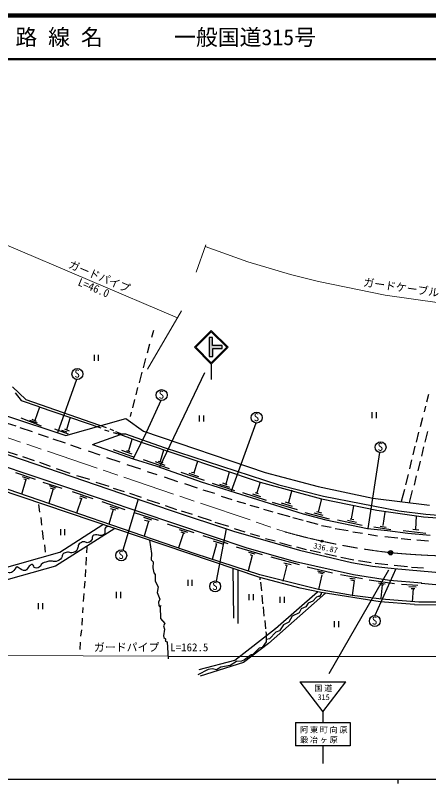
# Model space of a CAD drawing. Units: millimetres, scale not verified. Extents: x 40000 to 680000, y 20000 to 380000.
# Drawn here: x 180366 to 275024, y 204000 to 380000 of the extents above; entities that cross this region are included whole.
import ezdxf
from ezdxf.enums import TextEntityAlignment as Align

# ---------------------------------------------------------------- set-up
doc = ezdxf.new("R2010")
doc.units = ezdxf.units.MM
doc.header["$LTSCALE"] = 1000
doc.header["$PDMODE"] = 32
doc.header["$PDSIZE"] = 500
doc.linetypes.add('CHAIN', pattern=[18.5, 12, -1.5, 3.5, -1.5])
for name, color, linetype, lineweight in [('M-BGD', 7, 'Continuous', 25), ('M-BMK', 2, 'CHAIN', 13), ('M-BMK-SRVR', 3, 'Continuous', 25), ('M-STR-HTXT', 7, 'Continuous', 13), ('M-STR-STRC', 7, 'Continuous', 25), ('M-TTL', 2, 'Continuous', 140), ('M-TTL-BAND', 7, 'Continuous', 25), ('M-TTL-LINE', 7, 'Continuous', 50)]:
    doc.layers.add(name, color=color, linetype=linetype, lineweight=lineweight)
doc.layers.add('M-TTL-TXT', color=7, linetype='Continuous')
doc.styles.add('ＭＳ ゴシック', font='')
doc.styles.get('ＭＳ ゴシック').set_extended_font_data('MS Gothic')

msp = doc.modelspace()

# ---------------------------------------------------------------- hatches: boundary and pattern name
at = {"layer": 'M-STR-STRC'}
msp.add_hatch(color=256, dxfattribs=at).paths.add_polyline_path([(224740, 306239), (224740, 301820), (225571, 301820), (225571, 303661), (227757, 303661), (227757, 304382), (225540, 304382), (225540, 306239)])

# ---------------------------------------------------------------- linework, layer by layer
at = {"layer": 'M-BGD'}
for p, q in [((211989, 307778), (211566, 306169)), ((104886, 304645), (215799, 266630)), ((211058, 304645), (210550, 302613)), ((198378, 302267), (198378, 300867)), ((199428, 300867), (199428, 302267)), ((210211, 301428), (209619, 299226)), ((209365, 298295), (208687, 295840)), ((194379, 296602), (190014, 284365)), ((179731, 294908), (182779, 292030)), ((208349, 294739), (207925, 293046)), ((180324, 293554), (181679, 291776)), ((274981, 293130), (274558, 291352)), ((181679, 291776), (185743, 290421)), ((182779, 292030), (201152, 285595)), ((185743, 290421), (185912, 290252)), ((207671, 292030), (207163, 290082)), ((213683, 291776), (210381, 284579)), ((274304, 290506), (273965, 289151)), ((185912, 290252), (184811, 287204)), ((200051, 285426), (185912, 290252)), ((206909, 289066), (206655, 288135)), ((262012, 289117), (262012, 287717)), ((263062, 287717), (263062, 289117)), ((178123, 288304), (191923, 283732)), ((181594, 287796), (186294, 285958)), ((183626, 287288), (185330, 286648)), ((184134, 287458), (185150, 287034)), ((191923, 283732), (205639, 287627)), ((192939, 287966), (192093, 285087)), ((205639, 287627), (209703, 284748)), ((222467, 288364), (222467, 286964)), ((223517, 286964), (223517, 288364)), ((273627, 287796), (273119, 285764)), ((177530, 286865), (180493, 285934)), ((181425, 285595), (184219, 284664)), ((189299, 285256), (192425, 284137)), ((191585, 285256), (192685, 284833)), ((201999, 285256), (202845, 284918)), ((235442, 286611), (229823, 270970)), ((185573, 284156), (187859, 283394)), ((190907, 285002), (192177, 284579)), ((198026, 281678), (204476, 283964)), ((200813, 285087), (201745, 284748)), ((202761, 284410), (204476, 283964)), ((203305, 284686), (204708, 284156)), ((204476, 283964), (204708, 284156)), ((204476, 283964), (209195, 282208)), ((204708, 284156), (205555, 284156)), ((205555, 284156), (214445, 281023)), ((210381, 284579), (207333, 278398)), ((209703, 284748), (237559, 275266)), ((272695, 284494), (272187, 282208)), ((274727, 284664), (274135, 282208)), ((188960, 282970), (191754, 282039)), ((193024, 281616), (195395, 280769)), ((198026, 281678), (207333, 278398)), ((207006, 282809), (206244, 280269)), ((209195, 282208), (236458, 273064)), ((178207, 280176), (180747, 279330)), ((197003, 280261), (199713, 279330)), ((202761, 280515), (207587, 278822)), ((204708, 280430), (207079, 279584)), ((205834, 280338), (206596, 280084)), ((214275, 280430), (213513, 277806)), ((214445, 281023), (240691, 272472)), ((271849, 281277), (271425, 279330)), ((273881, 281192), (273373, 278991)), ((182017, 278906), (184642, 278060)), ((201237, 278737), (204285, 277721)), ((207333, 278398), (212751, 276705)), ((209619, 278229), (215630, 276197)), ((261145, 262466), (263831, 279837)), ((271087, 278144), (270663, 276112)), ((233495, 257909), (174313, 277806)), ((185912, 277636), (188367, 276705)), ((205893, 277128), (209026, 276112)), ((212413, 277806), (214614, 276959)), ((212751, 276705), (222911, 273149)), ((213090, 277890), (214106, 277552)), ((222065, 277806), (221218, 275181)), ((273119, 277890), (272526, 275689)), ((180409, 275266), (184896, 273742)), ((189722, 276197), (192855, 275096)), ((194379, 274588), (197342, 273742)), ((210550, 275520), (212751, 274842)), ((218255, 275350), (223589, 273488)), ((220117, 275096), (222319, 274334)), ((220710, 275350), (221218, 275266)), ((221218, 275181), (221387, 275096)), ((229346, 275350), (228584, 272641)), ((237559, 275266), (249751, 272048)), ((270325, 274842), (269732, 272472)), ((182779, 273657), (181763, 270270)), ((181933, 274334), (183541, 273826)), ((182271, 273826), (182949, 273657)), ((186674, 273064), (190992, 271710)), ((198781, 273064), (201745, 272133)), ((214445, 274250), (217493, 273234)), ((222911, 273149), (246279, 265783)), ((225451, 272810), (230531, 271117)), ((227822, 272895), (228838, 272556)), ((236458, 273064), (235696, 270609)), ((236458, 273064), (250513, 269254)), ((272187, 274504), (271679, 272387)), ((236373, 251220), (175075, 271964)), ((221557, 256639), (175244, 272556)), ((189045, 271540), (188029, 268238)), ((188113, 272302), (189637, 271794)), ((188367, 271794), (189045, 271540)), ((189045, 271540), (189299, 271540)), ((202761, 271710), (205301, 270948)), ((219101, 272726), (221980, 271794)), ((223335, 271286), (225959, 270524)), ((227145, 272641), (229431, 271879)), ((240691, 272472), (250936, 269847)), ((243655, 271202), (242893, 268408)), ((249751, 272048), (262281, 269424)), ((269478, 271371), (268729, 268623)), ((271256, 271117), (270575, 268394)), ((193363, 270948), (198104, 269339)), ((195479, 269339), (194379, 265952)), ((195056, 269508), (195479, 269339)), ((195141, 269932), (196665, 269424)), ((195479, 269339), (195649, 269339)), ((206486, 270524), (209195, 269593)), ((227483, 269847), (229939, 269085)), ((232394, 270694), (237813, 268916)), ((234680, 270355), (236543, 269762)), ((235273, 270694), (235950, 270440)), ((250936, 269847), (268208, 266460)), ((262281, 269424), (275235, 267815)), ((185658, 267984), (185912, 266206)), ((200136, 268662), (205470, 266799)), ((201999, 267561), (203946, 266968)), ((208483, 269137), (204982, 257494)), ((210465, 269085), (213344, 268154)), ((214699, 267730), (217239, 266799)), ((231124, 268746), (233071, 268154)), ((234087, 267815), (236119, 267222)), ((239167, 268492), (244925, 266799)), ((241284, 268323), (243739, 267561)), ((242131, 268577), (243401, 268154)), ((250513, 269254), (249751, 266291)), ((250513, 269254), (263128, 266630)), ((257794, 267646), (257286, 264682)), ((202761, 266799), (201745, 263412)), ((202168, 267053), (203353, 266714)), ((207587, 266122), (213090, 264344)), ((215799, 266630), (230362, 261804)), ((218339, 266460), (220879, 265698)), ((237220, 266884), (239337, 266291)), ((240437, 265952), (243231, 265190)), ((246279, 265783), (251444, 264428)), ((246703, 266122), (252206, 264682)), ((248735, 266037), (250767, 265529)), ((249327, 266376), (250513, 266037)), ((263128, 266630), (273881, 265106)), ((264991, 266206), (264562, 263105)), ((268208, 266460), (274389, 265698)), ((186166, 264936), (186335, 263243)), ((209703, 265021), (211566, 264428)), ((210889, 264090), (209873, 260703)), ((209957, 264344), (211058, 264090)), ((222149, 265275), (225197, 264259)), ((243909, 264936), (246279, 264344)), ((247041, 264090), (249666, 263412)), ((251444, 264428), (261011, 262481)), ((254153, 264428), (259826, 263243)), ((256439, 264344), (258471, 263920)), ((257032, 264682), (257879, 264513)), ((272187, 265360), (272018, 262227)), ((273881, 265106), (282855, 264428)), ((274389, 265698), (283194, 265106)), ((203124, 262472), (189595, 253794)), ((190543, 257032), (200428, 263384)), ((190670, 262322), (190670, 260922)), ((191720, 260922), (191720, 262322)), ((215122, 263497), (221218, 261550)), ((226044, 263920), (229177, 262989)), ((228647, 262372), (226362, 250412)), ((230447, 262481), (232902, 261719)), ((250513, 263158), (252714, 262735)), ((253645, 262481), (256609, 261973)), ((261011, 262481), (265583, 261973)), ((262479, 262809), (266375, 262229)), ((265325, 262704), (263890, 262904)), ((271425, 262312), (272780, 262142)), ((186505, 261973), (186759, 259941)), ((218847, 261465), (217747, 257994)), ((217916, 262227), (219779, 261634)), ((218255, 261719), (219186, 261380)), ((223335, 260872), (229007, 259010)), ((230362, 261804), (245433, 257486)), ((234172, 261296), (236289, 260703)), ((257625, 261719), (259911, 261380)), ((261181, 261126), (263297, 260788)), ((264991, 260618), (267954, 260280)), ((265583, 261973), (270240, 261380)), ((269224, 261973), (274389, 261380)), ((270240, 261380), (275405, 260957)), ((211058, 259772), (211566, 256724)), ((226467, 258925), (225451, 255369)), ((225705, 259602), (227822, 258925)), ((226213, 259010), (226467, 258925)), ((237643, 260195), (239845, 259602)), ((240861, 259264), (243570, 258502)), ((268716, 260195), (270917, 259941)), ((272357, 259856), (274981, 259602)), ((167280, 250437), (190543, 257032)), ((187013, 258671), (187182, 257062)), ((196749, 258248), (196665, 256893)), ((230955, 258248), (236881, 256470)), ((244501, 254776), (233495, 257909)), ((233749, 257062), (235188, 256639)), ((244755, 258248), (246957, 257655)), ((245433, 257486), (257371, 254692)), ((247888, 257486), (250259, 256978)), ((196580, 255877), (196495, 254014)), ((211566, 256724), (211481, 255284)), ((211481, 255284), (211905, 254776)), ((236373, 251813), (221557, 256639)), ((234595, 256300), (233664, 252744)), ((234172, 256470), (234595, 256300)), ((238913, 255962), (245348, 254184)), ((251275, 256724), (253899, 256131)), ((254915, 255877), (257879, 255284)), ((189595, 253794), (167714, 247672)), ((211905, 254776), (211820, 253422)), ((242554, 254014), (241623, 250374)), ((241877, 254607), (243570, 254184)), ((242131, 254099), (242554, 254014)), ((257794, 251813), (244501, 254776)), ((247211, 253676), (252968, 252321)), ((257371, 254692), (262197, 253845)), ((258979, 255115), (261858, 254692)), ((262197, 253845), (267107, 253252)), ((262789, 254522), (265668, 254184)), ((267107, 254014), (270155, 253760)), ((271087, 253591), (273881, 253422)), ((196411, 253083), (196326, 251390)), ((211820, 253422), (212074, 252321)), ((212074, 252321), (212413, 251898)), ((212413, 251898), (212413, 250374)), ((230165, 253321), (230327, 241884)), ((231355, 252918), (231354, 240659)), ((249835, 248511), (236373, 251813)), ((249581, 252744), (251190, 252406)), ((249835, 252406), (250851, 252152)), ((250597, 251813), (249835, 248511)), ((252266, 229219), (265890, 252993)), ((254831, 251898), (259911, 250966)), ((266091, 250543), (257794, 251813)), ((267514, 253218), (262702, 242504)), ((267107, 253252), (282009, 251982)), ((196241, 250374), (196157, 248765)), ((212413, 250374), (213090, 249104)), ((219834, 250693), (219834, 249293)), ((220884, 249293), (220884, 250693)), ((236373, 251220), (236373, 250712)), ((245602, 248765), (236373, 251220)), ((236543, 250120), (236712, 248172)), ((256947, 251051), (258217, 250882)), ((257201, 250712), (257963, 250543)), ((257963, 250543), (257540, 247072)), ((261435, 250712), (267192, 249866)), ((263551, 250035), (265075, 249781)), ((273457, 249950), (266091, 250543)), ((273344, 249959), (285141, 248850)), ((213090, 249104), (212836, 247749)), ((250428, 247749), (245602, 248765)), ((257540, 247072), (249835, 248511)), ((263975, 249612), (264652, 249527)), ((264398, 249527), (264059, 246479)), ((268801, 249696), (272526, 249442)), ((270494, 249188), (272187, 249104)), ((271002, 248680), (271849, 248680)), ((271510, 248680), (271256, 245632)), ((196072, 247580), (195903, 245717)), ((203466, 247926), (203466, 246526)), ((204516, 246526), (204516, 247926)), ((212836, 247749), (213429, 246225)), ((233829, 247405), (233829, 246005)), ((234879, 246005), (234879, 247405)), ((236797, 247156), (236966, 245209)), ((251381, 247599), (238309, 236117)), ((239929, 239536), (249543, 247935)), ((240954, 246813), (240954, 245413)), ((242004, 245413), (242004, 246813)), ((249327, 246733), (248481, 245802)), ((249751, 246902), (249327, 246733)), ((250005, 246902), (249751, 246902)), ((250428, 247495), (250005, 246902)), ((250428, 247749), (250428, 247495)), ((263890, 245632), (250428, 247749)), ((264229, 246225), (257540, 247072)), ((185604, 245349), (185604, 243949)), ((186654, 243949), (186654, 245349)), ((213429, 246225), (213175, 245548)), ((213175, 245548), (213259, 244786)), ((213259, 244786), (213344, 244616)), ((213683, 244786), (213513, 244532)), ((247465, 245378), (246872, 244532)), ((248481, 245802), (247465, 245378)), ((271764, 245040), (263890, 245632)), ((272780, 245548), (264229, 246225)), ((271764, 245040), (292761, 244786)), ((289459, 245548), (272780, 245548)), ((195818, 244362), (195733, 243092)), ((213344, 244616), (213513, 244532)), ((213513, 244532), (213598, 241822)), ((237135, 244532), (237305, 242330)), ((245348, 243092), (243739, 242330)), ((245856, 244024), (245348, 243092)), ((246872, 244532), (245856, 244024)), ((195649, 241907), (195564, 240298)), ((213598, 241822), (214614, 240722)), ((237474, 241399), (237643, 239452)), ((243739, 242330), (242977, 240976)), ((253368, 241244), (253368, 239844)), ((254418, 239844), (254418, 241244)), ((214614, 240722), (214275, 240129)), ((214275, 240129), (214529, 239367)), ((214529, 239367), (214275, 237843)), ((230621, 232282), (239929, 239536)), ((239929, 239536), (239760, 239452)), ((241792, 240383), (240861, 239028)), ((242977, 240976), (241792, 240383)), ((195479, 239198), (195310, 237758)), ((214275, 237843), (214360, 237504)), ((237643, 238859), (237813, 238520)), ((237813, 238520), (237813, 236488)), ((240014, 238690), (238575, 237166)), ((240861, 239028), (240014, 238690)), ((195225, 236404), (195141, 234710)), ((214360, 237504), (214783, 237166)), ((214783, 236827), (214699, 236658)), ((214699, 236658), (215122, 236488)), ((214783, 237166), (214783, 236827)), ((215122, 236488), (215376, 232594)), ((238309, 236117), (232595, 231747)), ((237813, 236488), (236881, 235218)), ((238575, 237166), (237897, 236996)), ((236204, 235049), (234680, 233525)), ((236881, 235218), (236204, 235049)), ((215376, 233186), (292482, 233090)), ((232817, 232340), (232140, 232086)), ((234341, 233525), (232817, 232340)), ((234680, 233525), (234341, 233525)), ((222480, 230110), (230621, 232282)), ((232595, 231747), (222669, 228587)), ((227399, 230646), (226467, 230054)), ((229600, 231070), (227399, 230646)), ((231039, 232001), (229600, 231070)), ((232140, 232086), (231039, 232001)), ((224520, 230138), (222149, 228953)), ((225536, 230308), (224520, 230138)), ((226467, 230054), (225536, 230308))]:
    msp.add_line(p, q, dxfattribs=at)
for centre, radius in [((194569, 297837), 1250), ((213873, 293011), 1250), ((235633, 287846), 1250), ((264022, 281072), 1250), ((250600, 259543), 100), ((250600, 259543), 80), ((250600, 259543), 60), ((250600, 259543), 40), ((250600, 259543), 20), ((250600, 259543), 20), ((204627, 256296), 1250), ((226132, 249184), 1250), ((262702, 241254), 1250)]:
    msp.add_circle(centre, radius, dxfattribs=at)
msp.add_open_spline([(202083, 262820), (201742, 262894), (201394, 262972), (201100, 262722), (200810, 262477), (200905, 262161), (200831, 261788), (200787, 261568), (200879, 261408), (200761, 261217), (200606, 260965), (200372, 260936), (200082, 260881), (199782, 260824), (199606, 260916), (199302, 260944), (199064, 260965), (198930, 261036), (198693, 261006), (198446, 260975), (198268, 260965), (198093, 260788), (197876, 260569), (198085, 260285), (197937, 260015), (197708, 259599), (197492, 259320), (197032, 259204), (196726, 259127), (196558, 259350), (196244, 259383), (196053, 259404), (195938, 259418), (195752, 259368), (195540, 259311), (195424, 259252), (195245, 259126), (195058, 258994), (194958, 258900), (194839, 258705), (194714, 258499), (194760, 258336), (194678, 258109), (194555, 257771), (194572, 257505), (194301, 257269), (193994, 257001), (193735, 256929), (193330, 256887), (192921, 256844), (192692, 257119), (192288, 257039), (191884, 256959), (191631, 256896), (191317, 256629), (191233, 256558), (191190, 256507), (191141, 256407), (191014, 256147), (191125, 255918), (190943, 255693), (190573, 255239), (190244, 255040), (189679, 254886), (189259, 254771), (189003, 254988), (188568, 254976), (188269, 254968), (188090, 254982), (187806, 254886), (187198, 254679), (186710, 254706), (186309, 254205), (186197, 254065), (186219, 253930), (186098, 253798), (185767, 253434), (185387, 253307), (184904, 253400), (184518, 253474), (184660, 254120), (184272, 254184), (183958, 254236), (183800, 254003), (183547, 253809), (183135, 253495), (183149, 252990), (182657, 252826), (182000, 252607), (181638, 253194), (181019, 253505), (180928, 253550), (180901, 253693), (180808, 253657), (180259, 253442), (180248, 252866), (179744, 252534), (179368, 252286), (179050, 252247), (178608, 252335), (178179, 252420), (178026, 252763), (177590, 252803), (177317, 252828), (177142, 252803), (176900, 252674), (176544, 252484), (176314, 252363), (176099, 252022), (175941, 251769), (176059, 251490), (175837, 251305), (175517, 251040), (175194, 251492), (174770, 251551), (174566, 251579), (174427, 251691), (174244, 251597), (173823, 251383), (173938, 250830), (173506, 250638), (172976, 250402), (172606, 250432), (172029, 250488), (171407, 250547), (171111, 251015), (170492, 250932), (169935, 250858), (169736, 250468), (169347, 250064), (169106, 249814), (169018, 249632), (168843, 249332), (168665, 249027), (168703, 248757), (168438, 248523), (168109, 248233), (167757, 248289), (167332, 248326)], degree=3, knots=[0, 0, 0, 0, 1, 1, 1, 2, 2, 2, 3, 3, 3, 4, 4, 4, 5, 5, 5, 6, 6, 6, 7, 7, 7, 8, 8, 8, 9, 9, 9, 10, 10, 10, 11, 11, 11, 12, 12, 12, 13, 13, 13, 14, 14, 14, 15, 15, 15, 16, 16, 16, 17, 17, 17, 18, 18, 18, 19, 19, 19, 20, 20, 20, 21, 21, 21, 22, 22, 22, 23, 23, 23, 24, 24, 24, 25, 25, 25, 26, 26, 26, 27, 27, 27, 28, 28, 28, 29, 29, 29, 30, 30, 30, 31, 31, 31, 32, 32, 32, 33, 33, 33, 34, 34, 34, 35, 35, 35, 36, 36, 36, 37, 37, 37, 38, 38, 38, 39, 39, 39, 40, 40, 40, 41, 41, 41, 42, 42, 42, 43, 43, 43, 44, 44, 44, 45, 45, 45, 46, 46, 46, 46], dxfattribs=at)
msp.add_point((250600, 259543), dxfattribs=at)
at = {"layer": 'M-BMK'}
msp.add_line((170203, 286089), (242178, 261661), dxfattribs=at)
for centre, radius, start, end in [((283586, 438130), 182044, 264.55311, 289.01696), ((283838, 409553), 153648, 254.26787, 263.44804)]:
    msp.add_arc(centre, radius, start, end, dxfattribs=at)
at = {"layer": 'M-BMK-SRVR'}
msp.add_circle((266306, 256909), 500, dxfattribs=at)
msp.add_point((266306, 256909), dxfattribs=at)
at = {"layer": 'M-STR-HTXT'}
for p, q in [((177339, 327822), (217493, 310741)), ((224012, 327420), (221811, 321155)), ((223870, 327017), (233579, 323526)), ((233579, 323526), (243401, 320647)), ((243401, 320647), (249835, 319038)), ((249835, 319038), (265075, 315906)), ((265075, 315906), (277521, 314128)), ((218424, 312350), (210635, 298972)), ((145378, 233525), (215376, 233186))]:
    msp.add_line(p, q, dxfattribs=at)
at = {"layer": 'M-STR-STRC'}
for p, q in [((221367, 303968), (225228, 307829)), ((221664, 303968), (225228, 307532)), ((225228, 307829), (229089, 303968)), ((225228, 307532), (228792, 303968)), ((225228, 300107), (221367, 303968)), ((225228, 300404), (221664, 303968)), ((229089, 303968), (225228, 300107)), ((228792, 303968), (225228, 300404)), ((225228, 300107), (225228, 296551)), ((223675, 298093), (213415, 276473)), ((245530, 227324), (250799, 220465)), ((245530, 227324), (256068, 227324)), ((250799, 220465), (256053, 227324)), ((250799, 220465), (250799, 217970)), ((244520, 217970), (257079, 217970)), ((244520, 217970), (244520, 212678)), ((257079, 217970), (257079, 212678)), ((257079, 212678), (244520, 212678)), ((250799, 212678), (250799, 208616))]:
    msp.add_line(p, q, dxfattribs=at)
msp.add_lwpolyline([(224740, 306239), (224740, 301820), (225571, 301820), (225571, 303661), (227757, 303661), (227757, 304382), (225540, 304382), (225540, 306239)], close=True, dxfattribs=at)
at = {"layer": 'M-TTL'}
msp.add_line((680000, 380000), (40000, 380000), dxfattribs=at)
at = {"layer": 'M-TTL-BAND'}
for p, q in [((40000, 205000), (579000, 205000)), ((268000, 205000), (268000, 204000))]:
    msp.add_line(p, q, dxfattribs=at)
at = {"layer": 'M-TTL-LINE'}
msp.add_line((40000, 370000), (680000, 370000), dxfattribs=at)

# ---------------------------------------------------------------- texts
at = {"layer": 'M-BGD', "style": 'ＭＳ ゴシック'}
for p in [(193891, 296463), (213195, 291637), (234954, 286473), (263344, 279699), (203948, 254922), (225454, 247810), (262023, 239881)]:
    msp.add_text('S', height=1833, dxfattribs=at).set_placement(p, align=Align.BOTTOM_LEFT)
msp.add_text('336.87', height=1320, rotation=347.789, dxfattribs=at).set_placement((248443, 257549), align=Align.BOTTOM_LEFT)
at = {"layer": 'M-STR-HTXT', "style": 'ＭＳ ゴシック'}
for s, rotation, p in [('ガードパイプ', 337.17, (192134, 321728)), ('L=46.0', 337.17, (194306, 317704)), ('ガードケーブル', 351.806, (259895, 317449))]:
    msp.add_text(s, height=1833, rotation=rotation, dxfattribs=at).set_placement(p, align=Align.BOTTOM_LEFT)
msp.add_text('ガードパイプ  L=162.5', height=1833, dxfattribs=at).set_placement((198343, 233766), align=Align.BOTTOM_LEFT)
at = {"layer": 'M-STR-STRC', "style": 'ＭＳ ゴシック'}
msp.add_text('315', height=1320, dxfattribs=at).set_placement((249562, 222744), align=Align.BOTTOM_LEFT)
at = {"layer": 'M-STR-STRC', "char_height": 1320, "attachment_point": 7, "style": 'ＭＳ ゴシック'}
for s, insert in [('\\T1.22;国道', (248850, 225039)), ('\\T1.22;阿東町向原', (245586, 215535)), ('\\T1.22;鍛冶ヶ原', (245586, 213244))]:
    msp.add_mtext(s, dxfattribs=dict(at, insert=insert))
at = {"layer": 'M-TTL-TXT', "style": 'ＭＳ ゴシック'}
for s, p in [('路 線 名', (180380, 375000)), ('一般国道315号', (216734, 375000))]:
    msp.add_text(s, height=3666, dxfattribs=at).set_placement(p, align=Align.MIDDLE_LEFT)

doc.saveas('drawing.dxf')
